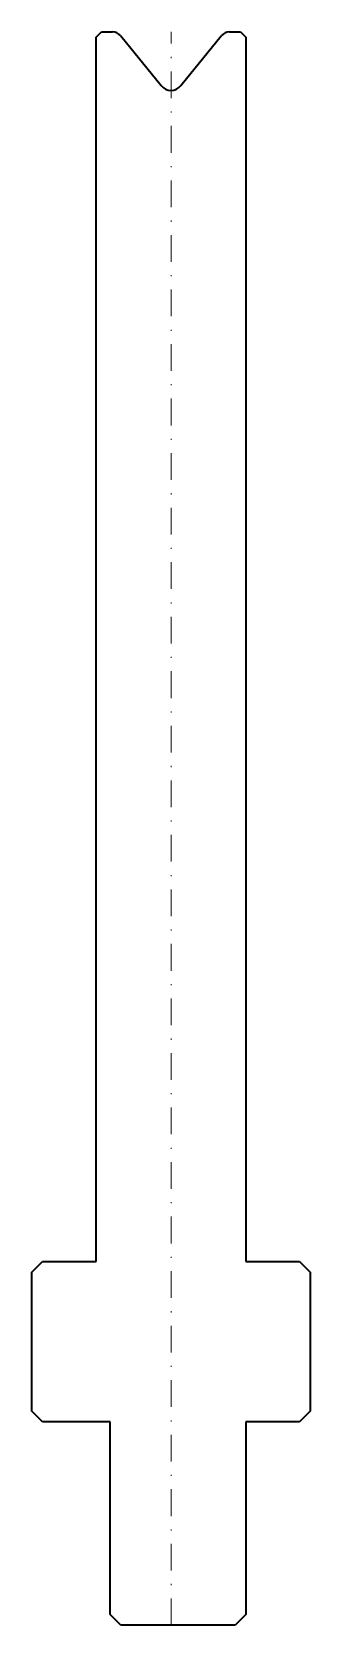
# Model space of a CAD drawing. Header units: millimetres. Extents: x -13 to 13, y -149 to 0.
import ezdxf

# ---------------------------------------------------------------- set-up
doc = ezdxf.new("R2010")
doc.units = ezdxf.units.MM
doc.header["$LTSCALE"] = 5
doc.linetypes.add('AUSGEZOGEN', pattern=[0])
doc.linetypes.add('DASHDOT', pattern=[1, 0.5, -0.25, 0, -0.25])
doc.layers.add('2', color=7, linetype='Continuous')

msp = doc.modelspace()

# ---------------------------------------------------------------- linework, layer by layer
at = {"layer": '2', "color": 7, "linetype": 'AUSGEZOGEN', "lineweight": 35}
for p, q in [((-7, -0.5), (-6.5, 0)), ((-6.5, 0), (-5.48, 0)), ((5.48, 0), (6.5, 0)), ((6.5, 0), (7, -0.5)), ((-7, -115), (-7, -0.5)), ((-4.7, -0.37), (-0.93, -5.02)), ((0.93, -5.02), (4.7, -0.37)), ((7, -0.5), (7, -115)), ((-13, -116), (-12, -115)), ((-13, -129), (-13, -116)), ((-12, -115), (-7, -115)), ((7, -115), (12, -115)), ((12, -115), (13, -116)), ((13, -116), (13, -129)), ((-12, -130), (-13, -129)), ((13, -129), (12, -130)), ((-5.7, -130), (-12, -130)), ((-5.7, -148), (-5.7, -130)), ((12, -130), (7, -130)), ((7, -130), (7, -148)), ((-4.7, -149), (-5.7, -148)), ((6, -149), (-4.7, -149)), ((7, -148), (6, -149))]:
    msp.add_line(p, q, dxfattribs=at)
at = {"layer": '2', "color": 7, "linetype": 'DASHDOT', "lineweight": 18}
msp.add_line((0, -149), (0, 0), dxfattribs=at)
at = {"layer": '2', "color": 7, "linetype": 'AUSGEZOGEN', "lineweight": 35}
for centre, radius, start, end in [((-5.48, -1), 1, 39, 90), ((5.48, -1), 1, 90, 141), ((0, -4.27), 1.2, 219, 321)]:
    msp.add_arc(centre, radius, start, end, dxfattribs=at)

doc.saveas('drawing.dxf')
